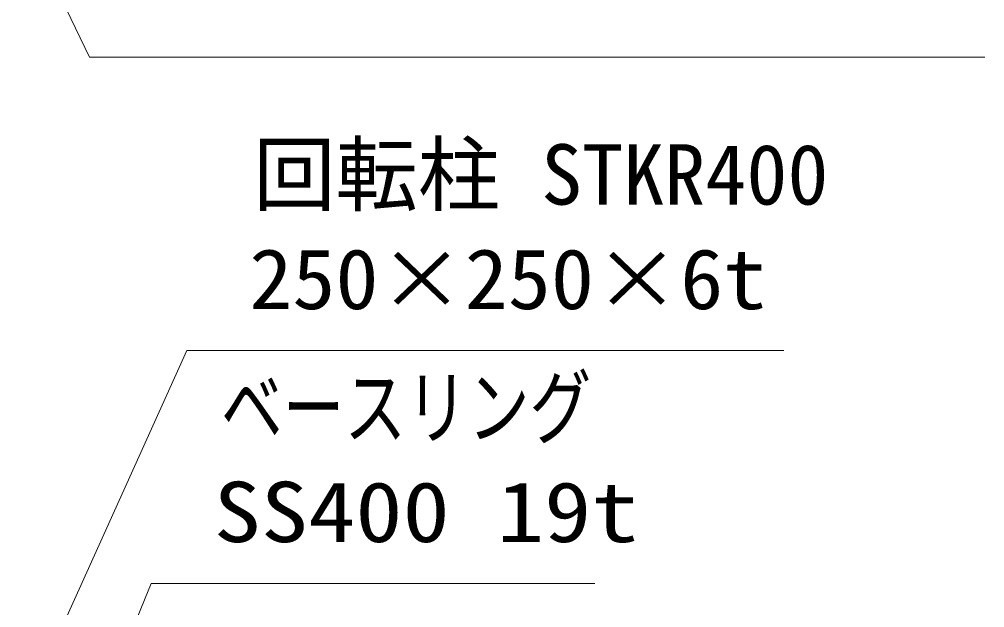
# Model space of a CAD drawing. Units: millimetres, scale not verified. Extents: x -11880 to 11880, y -8400 to 8400.
# Drawn here: x 5627 to 7567, y 1489 to 2671 of the extents above; entities that cross this region are included whole.
import ezdxf
from ezdxf.enums import TextEntityAlignment as Align

# ---------------------------------------------------------------- set-up
doc = ezdxf.new("R2010")
doc.units = ezdxf.units.MM
doc.header["$LTSCALE"] = 30
doc.layers.add('0-3_寸法線', color=4, linetype='Continuous', lineweight=18)
doc.styles.add('ＭＳ ゴシック', font='')
doc.styles.get('ＭＳ ゴシック').set_extended_font_data('MS Gothic')

# ---------------------------------------------------------------- blocks, each defined once
blk = doc.blocks.new('S252')
at = {"layer": '0-3_寸法線'}
for points in [[(5430056.6, 81902371.1), (5403306.2, 81902371.1), (5377691.9, 81839681.8), (5376557.2, 81836904.7)], [(5377229, 81839871), (5376557.2, 81836904.7), (5378154.8, 81839492.7)]]:
    blk.add_lwpolyline(points, dxfattribs=at)
at = {"layer": '0-3_寸法線', "color": 254, "style": 'ＭＳ ゴシック'}
for s, width, p in [('ベースリング', 0.75, (5407506.2, 81910071.6)), ('SS400 19t', 1.15, (5407074.2, 81903771.6))]:
    blk.add_text(s, height=3637, dxfattribs=dict(at, width=width)).set_placement(p, align=Align.BOTTOM_LEFT)
blk = doc.blocks.new('S262')
at = {"layer": '0-3_寸法線'}
blk.add_lwpolyline([(5453551.5, 81934085.3), (5399585.1, 81934085.3), (5380801.3, 81972992.2), (5379497, 81975693.9)], dxfattribs=at)
blk = doc.blocks.new('S267')
at = {"layer": '0-3_寸法線'}
blk.add_lwpolyline([(5441442.1, 81916412.4), (5405446.9, 81916412.4), (5380849.2, 81861938.9), (5379614.5, 81859204.7)], dxfattribs=at)
at = {"layer": '0-3_寸法線', "color": 254, "style": 'ＭＳ ゴシック'}
blk.add_text('回転柱 STKR400', height=3637, dxfattribs=at).set_placement((5409455.9, 81924113), align=Align.BOTTOM_LEFT)
at = {"layer": '0-3_寸法線', "color": 254, "style": 'ＭＳ ゴシック', "width": 1.05}
blk.add_text('250×250×6t', height=3637, dxfattribs=at).set_placement((5409214.9, 81917813), align=Align.BOTTOM_LEFT)

msp = doc.modelspace()

# ---------------------------------------------------------------- block references
at = {"layer": '0-3_寸法線', "xscale": 0.03333333, "yscale": 0.03333333}
for name in ['S262', 'S267', 'S252']:
    msp.add_blockref(name, (-174218.27, -2728541.35), dxfattribs=at)

doc.saveas('drawing.dxf')
